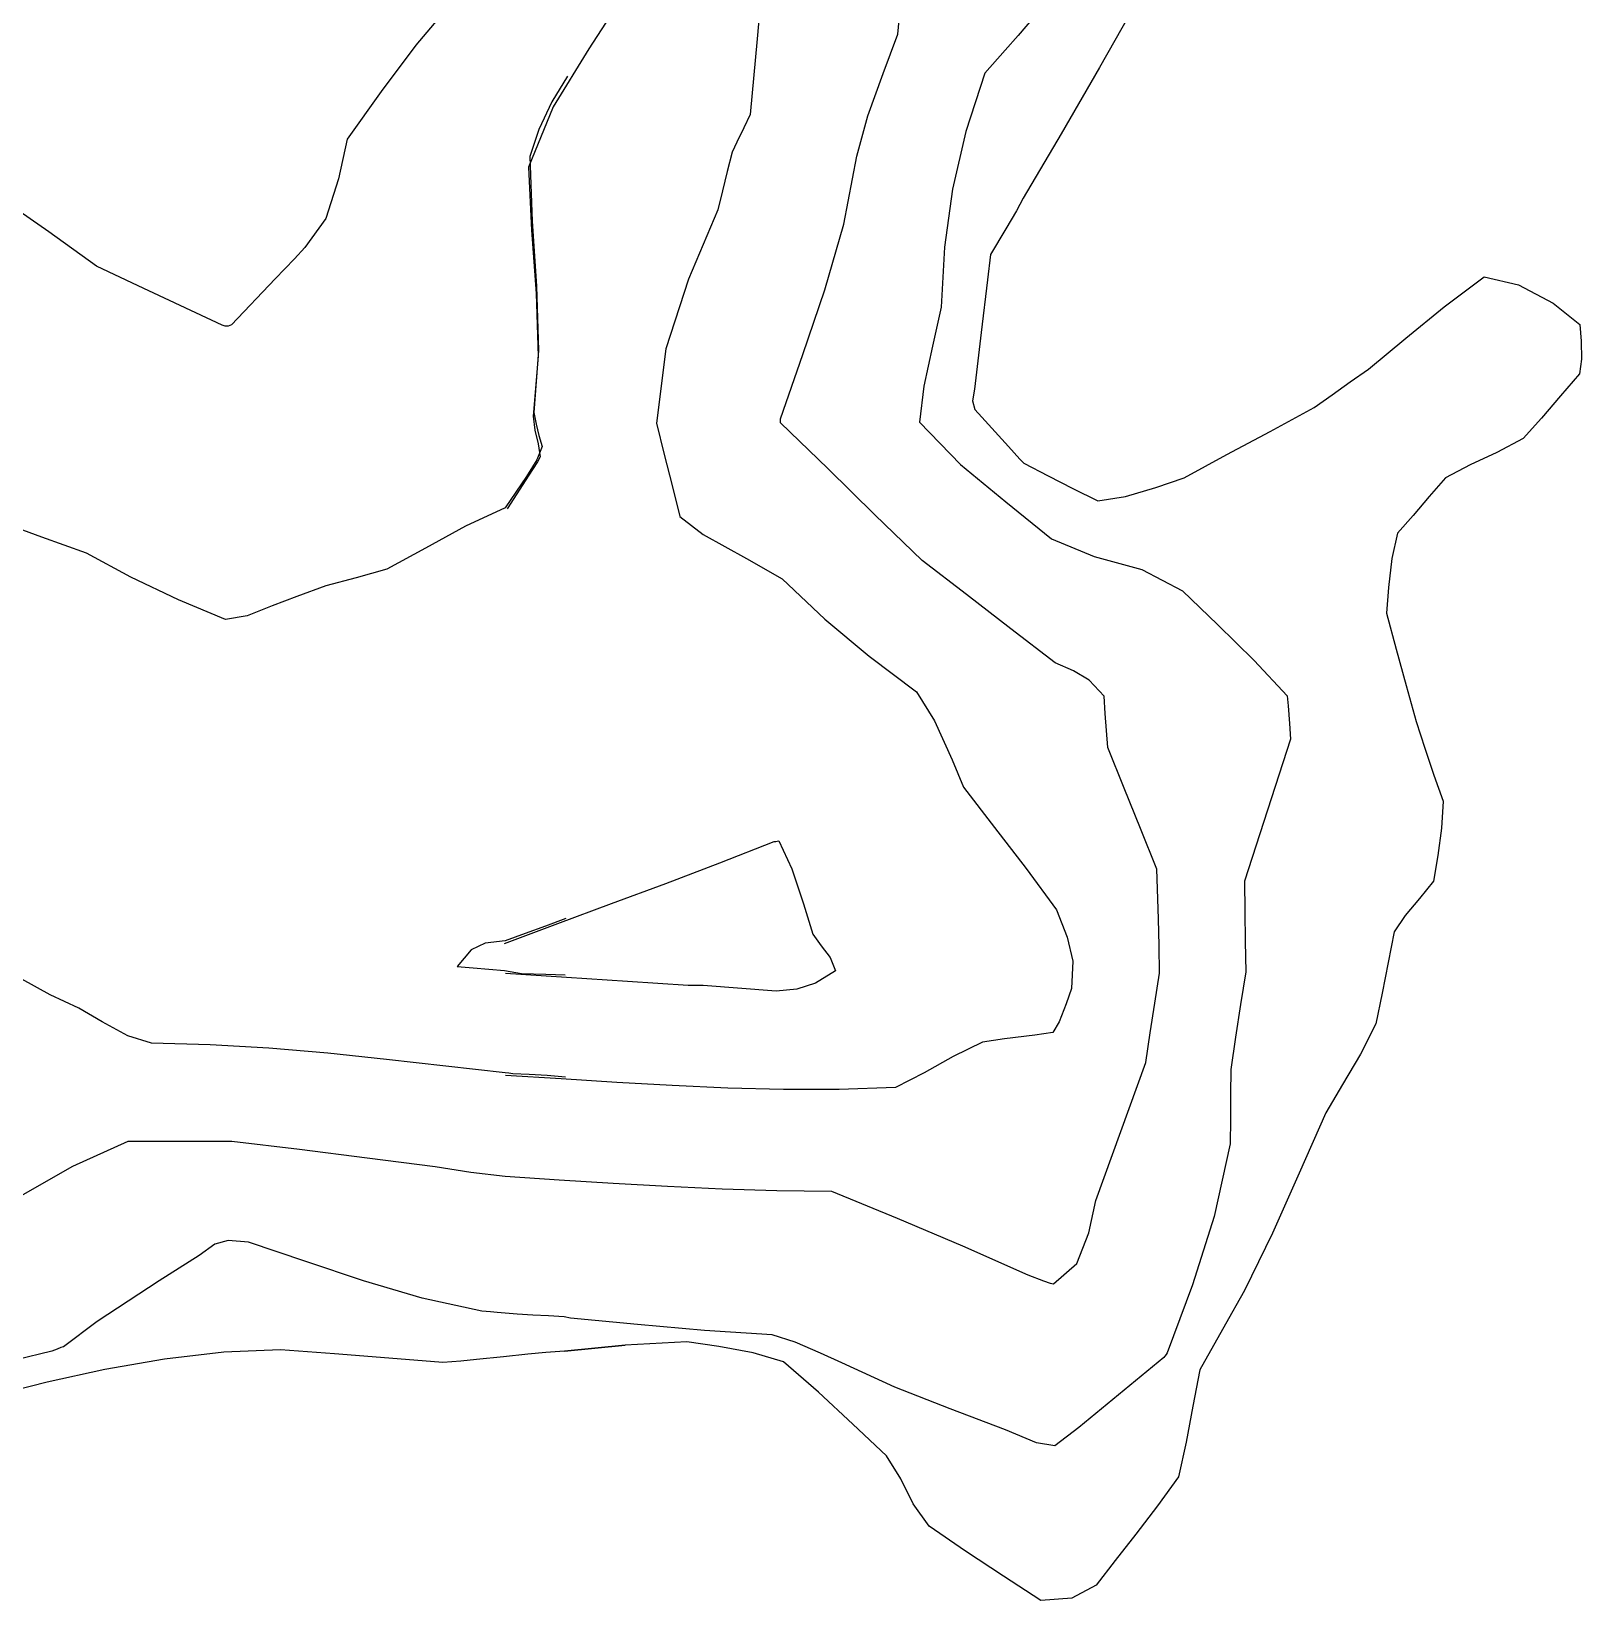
# Model space of a CAD drawing. Header units: millimetres. Extents: x 21147 to 21795, y 3328 to 3821.
# Drawn here: x 21334.8 to 21405.7, y 3328.1 to 3399.9 of the extents above; entities that cross this region are included whole.
import ezdxf

# ---------------------------------------------------------------- set-up
doc = ezdxf.new("R2010")
doc.units = ezdxf.units.MM
doc.header["$MEASUREMENT"] = 0
doc.layers.add('CURVAS', color=43, linetype='Continuous')

msp = doc.modelspace()

# ---------------------------------------------------------------- linework, layer by layer
at = {"layer": 'CURVAS', "linetype": 'Continuous'}
for p, q in [((21368.34, 3403.041), (21368.02, 3399.581)), ((21362.01, 3401.729), (21360.324, 3399.128)), ((21354.17, 3401.39), (21352.413, 3399.296)), ((21374.462, 3399.79), (21374.579, 3401.072)), ((21385.419, 3401.304), (21383.683, 3398.272)), ((21380.664, 3400.552), (21379.967, 3399.733)), ((21368.02, 3399.581), (21367.701, 3396.125)), ((21373.797, 3397.993), (21374.462, 3399.79)), ((21379.967, 3399.733), (21379.375, 3399.063)), ((21352.413, 3399.296), (21350.819, 3397.175)), ((21360.324, 3399.128), (21358.691, 3396.466)), ((21379.375, 3399.063), (21378.446, 3398.006)), ((21373.093, 3396.064), (21373.797, 3397.993)), ((21378.446, 3398.006), (21377.568, 3395.339)), ((21383.683, 3398.272), (21381.938, 3395.242)), ((21359.353, 3397.879), (21358.634, 3396.706)), ((21350.819, 3397.175), (21349.269, 3394.992)), ((21358.634, 3396.706), (21358.036, 3395.439)), ((21358.691, 3396.466), (21357.564, 3393.704)), ((21367.701, 3396.125), (21367.416, 3395.515)), ((21372.581, 3394.215), (21373.093, 3396.064)), ((21358.036, 3395.439), (21357.622, 3394.194)), ((21367.416, 3395.515), (21367.089, 3394.848)), ((21377.568, 3395.339), (21376.965, 3392.708)), ((21381.938, 3395.242), (21380.201, 3392.286)), ((21349.269, 3394.992), (21348.865, 3393.176)), ((21366.881, 3394.399), (21366.66, 3393.514)), ((21367.089, 3394.848), (21366.881, 3394.399)), ((21357.564, 3393.704), (21357.704, 3390.827)), ((21357.622, 3394.194), (21357.732, 3391.241)), ((21371.984, 3391.107), (21372.581, 3394.215)), ((21348.865, 3393.176), (21348.3, 3391.355)), ((21366.66, 3393.514), (21366.44, 3392.634)), ((21335.625, 3390.759), (21333.407, 3392.288)), ((21366.44, 3392.634), (21366.225, 3391.756)), ((21376.965, 3392.708), (21376.601, 3390.052)), ((21380.201, 3392.286), (21379.884, 3391.719)), ((21366.225, 3391.756), (21364.883, 3388.578)), ((21379.884, 3391.719), (21379.396, 3390.889)), ((21337.796, 3389.187), (21335.625, 3390.759)), ((21348.3, 3391.355), (21347.325, 3390.033)), ((21357.704, 3390.827), (21357.92, 3387.925)), ((21357.732, 3391.241), (21357.931, 3388.26)), ((21371.119, 3388.093), (21371.984, 3391.107)), ((21379.396, 3390.889), (21378.706, 3389.711)), ((21347.325, 3390.033), (21346.855, 3389.522)), ((21376.601, 3390.052), (21376.44, 3387.309)), ((21346.855, 3389.522), (21345.979, 3388.602)), ((21378.706, 3389.711), (21378.561, 3388.548)), ((21339.712, 3388.282), (21337.796, 3389.187)), ((21345.979, 3388.602), (21343.98, 3386.503)), ((21364.883, 3388.578), (21363.845, 3385.391)), ((21399.452, 3387.324), (21401.285, 3388.689)), ((21401.285, 3388.689), (21402.852, 3388.33)), ((21341.63, 3387.378), (21339.712, 3388.282)), ((21357.92, 3387.925), (21358.01, 3385.065)), ((21357.931, 3388.26), (21358.024, 3385.32)), ((21370.114, 3385.133), (21371.119, 3388.093)), ((21378.561, 3388.548), (21378.282, 3386.151)), ((21402.852, 3388.33), (21404.439, 3387.488)), ((21343.552, 3386.474), (21341.63, 3387.378)), ((21376.44, 3387.309), (21376.052, 3385.524)), ((21397.705, 3385.884), (21399.452, 3387.324)), ((21404.439, 3387.488), (21405.664, 3386.518)), ((21343.689, 3386.436), (21343.552, 3386.474)), ((21343.817, 3386.431), (21343.689, 3386.436)), ((21343.98, 3386.503), (21343.817, 3386.431)), ((21405.664, 3386.518), (21405.722, 3385.749)), ((21378.282, 3386.151), (21377.963, 3383.548)), ((21396, 3384.474), (21397.705, 3385.884)), ((21405.722, 3385.749), (21405.745, 3384.928)), ((21358.01, 3385.065), (21357.776, 3382.313)), ((21358.024, 3385.32), (21357.816, 3382.487)), ((21363.845, 3385.391), (21363.428, 3381.995)), ((21369.1, 3382.188), (21370.114, 3385.133)), ((21376.052, 3385.524), (21375.644, 3383.693)), ((21395.164, 3383.886), (21396, 3384.474)), ((21405.745, 3384.928), (21405.655, 3384.261)), ((21375.644, 3383.693), (21375.456, 3382.043)), ((21377.963, 3383.548), (21377.873, 3383.014)), ((21394.332, 3383.3), (21395.164, 3383.886)), ((21405.655, 3384.261), (21404.787, 3383.24)), ((21377.873, 3383.014), (21377.98, 3382.619)), ((21393.502, 3382.718), (21394.332, 3383.3)), ((21404.787, 3383.24), (21403.911, 3382.228)), ((21357.776, 3382.313), (21357.859, 3381.67)), ((21357.816, 3382.487), (21357.91, 3381.943)), ((21369.09, 3382.072), (21369.093, 3382.13)), ((21369.093, 3382.13), (21369.1, 3382.188)), ((21377.98, 3382.619), (21378.301, 3382.265)), ((21378.301, 3382.265), (21379.521, 3380.925)), ((21391.498, 3381.619), (21393.502, 3382.718)), ((21403.911, 3382.228), (21403.07, 3381.291)), ((21357.859, 3381.67), (21358.012, 3381.056)), ((21357.91, 3381.943), (21358.04, 3381.436)), ((21358.04, 3381.436), (21358.186, 3380.931)), ((21363.428, 3381.995), (21363.778, 3380.568)), ((21369.09, 3382.014), (21369.09, 3382.072)), ((21371.253, 3379.923), (21369.09, 3382.014)), ((21375.456, 3382.043), (21377.323, 3380.109)), ((21389.512, 3380.557), (21391.498, 3381.619)), ((21358.186, 3380.931), (21357.939, 3380.32)), ((21358.012, 3381.056), (21358.094, 3380.452)), ((21379.521, 3380.925), (21380.042, 3380.345)), ((21403.07, 3381.291), (21401.871, 3380.658)), ((21357.939, 3380.32), (21357.473, 3379.562)), ((21357.974, 3380.229), (21357.584, 3379.614)), ((21358.094, 3380.452), (21357.974, 3380.229)), ((21363.778, 3380.568), (21364.133, 3379.143)), ((21377.323, 3380.109), (21379.407, 3378.396)), ((21380.042, 3380.345), (21380.22, 3380.162)), ((21380.22, 3380.162), (21381.339, 3379.58)), ((21387.56, 3379.497), (21389.512, 3380.557)), ((21400.652, 3380.084), (21399.511, 3379.497)), ((21401.871, 3380.658), (21400.652, 3380.084)), ((21357.473, 3379.562), (21356.504, 3378.121)), ((21357.584, 3379.614), (21356.59, 3378.079)), ((21373.409, 3377.801), (21371.253, 3379.923)), ((21381.339, 3379.58), (21382.472, 3379.008)), ((21386.261, 3379.057), (21387.56, 3379.497)), ((21399.511, 3379.497), (21398.767, 3378.644)), ((21364.133, 3379.143), (21364.489, 3377.722)), ((21382.472, 3379.008), (21383.616, 3378.445)), ((21383.616, 3378.445), (21384.876, 3378.634)), ((21384.876, 3378.634), (21386.261, 3379.057)), ((21398.767, 3378.644), (21398.033, 3377.764)), ((21356.504, 3378.121), (21354.678, 3377.28)), ((21375.571, 3375.716), (21373.409, 3377.801)), ((21379.407, 3378.396), (21381.494, 3376.7)), ((21335.297, 3376.782), (21333.245, 3377.529)), ((21354.678, 3377.28), (21352.855, 3376.269)), ((21364.489, 3377.722), (21365.554, 3376.905)), ((21398.033, 3377.764), (21397.321, 3376.97)), ((21337.348, 3376.041), (21335.297, 3376.782)), ((21365.554, 3376.905), (21367.543, 3375.803)), ((21381.494, 3376.7), (21383.443, 3375.898)), ((21397.321, 3376.97), (21397.058, 3375.805)), ((21339.364, 3374.948), (21337.348, 3376.041)), ((21352.855, 3376.269), (21351.088, 3375.311)), ((21367.543, 3375.803), (21369.167, 3374.877)), ((21377.597, 3374.153), (21375.571, 3375.716)), ((21383.443, 3375.898), (21385.62, 3375.299)), ((21397.058, 3375.805), (21396.903, 3374.482)), ((21341.553, 3373.909), (21339.364, 3374.948)), ((21351.088, 3375.311), (21349.688, 3374.917)), ((21385.62, 3375.299), (21387.493, 3374.317)), ((21348.293, 3374.545), (21346.965, 3374.067)), ((21349.688, 3374.917), (21348.293, 3374.545)), ((21369.167, 3374.877), (21371.116, 3373.026)), ((21387.493, 3374.317), (21389.084, 3372.776)), ((21396.903, 3374.482), (21396.82, 3373.305)), ((21343.698, 3373.017), (21341.553, 3373.909)), ((21345.835, 3373.635), (21344.698, 3373.176)), ((21346.965, 3374.067), (21345.835, 3373.635)), ((21379.625, 3372.591), (21377.597, 3374.153)), ((21344.698, 3373.176), (21343.698, 3373.017)), ((21371.116, 3373.026), (21373.157, 3371.336)), ((21389.084, 3372.776), (21390.766, 3371.139)), ((21396.82, 3373.305), (21397.266, 3371.648)), ((21381.658, 3371.028), (21379.625, 3372.591)), ((21397.266, 3371.648), (21397.717, 3369.997)), ((21373.157, 3371.336), (21375.311, 3369.697)), ((21382.501, 3370.657), (21381.658, 3371.028)), ((21383.219, 3370.229), (21382.501, 3370.657)), ((21390.766, 3371.139), (21392.267, 3369.514)), ((21383.895, 3369.504), (21383.219, 3370.229)), ((21397.717, 3369.997), (21398.17, 3368.347)), ((21375.311, 3369.697), (21376.141, 3368.374)), ((21383.953, 3368.716), (21383.895, 3369.504)), ((21392.267, 3369.514), (21392.32, 3369.055)), ((21384.011, 3367.933), (21383.953, 3368.716)), ((21392.32, 3369.055), (21392.382, 3368.253)), ((21376.141, 3368.374), (21376.941, 3366.593)), ((21384.069, 3367.151), (21384.011, 3367.933)), ((21392.382, 3368.253), (21392.422, 3367.537)), ((21398.17, 3368.347), (21398.572, 3367.123)), ((21384.814, 3365.299), (21384.069, 3367.151)), ((21392.422, 3367.537), (21391.72, 3365.369)), ((21398.572, 3367.123), (21398.984, 3365.893)), ((21376.941, 3366.593), (21377.462, 3365.347)), ((21398.984, 3365.893), (21399.405, 3364.701)), ((21377.462, 3365.347), (21378.886, 3363.499)), ((21385.564, 3363.447), (21384.814, 3365.299)), ((21391.72, 3365.369), (21391.023, 3363.206)), ((21399.405, 3364.701), (21399.331, 3363.457)), ((21378.886, 3363.499), (21380.33, 3361.611)), ((21386.316, 3361.595), (21385.564, 3363.447)), ((21399.331, 3363.457), (21399.16, 3362.215)), ((21366.325, 3361.878), (21368.81, 3362.849)), ((21368.81, 3362.849), (21368.878, 3362.859)), ((21368.878, 3362.859), (21368.948, 3362.871)), ((21368.948, 3362.871), (21369.022, 3362.888)), ((21369.022, 3362.888), (21369.618, 3361.606)), ((21391.023, 3363.206), (21390.329, 3361.045)), ((21399.16, 3362.215), (21398.971, 3361.036)), ((21363.841, 3360.938), (21366.325, 3361.878)), ((21369.618, 3361.606), (21370.14, 3360.006)), ((21380.33, 3361.611), (21381.715, 3359.724)), ((21386.385, 3359.309), (21386.316, 3361.595)), ((21361.364, 3360.016), (21363.841, 3360.938)), ((21390.329, 3361.045), (21390.341, 3359.657)), ((21398.971, 3361.036), (21398.321, 3360.247)), ((21358.903, 3359.101), (21361.364, 3360.016)), ((21370.14, 3360.006), (21370.575, 3358.615)), ((21398.321, 3360.247), (21397.672, 3359.471)), ((21359.275, 3359.326), (21358.344, 3358.986)), ((21381.715, 3359.724), (21382.214, 3358.472)), ((21386.415, 3358.072), (21386.385, 3359.309)), ((21390.341, 3359.657), (21390.358, 3358.271)), ((21397.672, 3359.471), (21397.177, 3358.721)), ((21356.464, 3358.181), (21358.903, 3359.101)), ((21357.418, 3358.645), (21356.494, 3358.305)), ((21358.344, 3358.986), (21357.418, 3358.645)), ((21370.575, 3358.615), (21370.953, 3358.083)), ((21382.214, 3358.472), (21382.467, 3357.385)), ((21397.177, 3358.721), (21396.897, 3357.316)), ((21354.949, 3357.894), (21354.306, 3357.138)), ((21355.576, 3358.194), (21354.949, 3357.894)), ((21356.494, 3358.305), (21355.576, 3358.194)), ((21370.953, 3358.083), (21371.371, 3357.539)), ((21386.432, 3356.821), (21386.415, 3358.072)), ((21390.358, 3358.271), (21390.377, 3356.888)), ((21354.306, 3357.138), (21355.026, 3357.071)), ((21355.026, 3357.071), (21355.745, 3357.005)), ((21355.745, 3357.005), (21356.465, 3356.944)), ((21371.371, 3357.539), (21371.617, 3356.937)), ((21382.467, 3357.385), (21382.4, 3356.126)), ((21396.897, 3357.316), (21396.617, 3355.915)), ((21335.685, 3355.84), (21334.383, 3356.557)), ((21356.465, 3356.944), (21357.241, 3356.818)), ((21359.3, 3356.628), (21356.513, 3356.811)), ((21357.241, 3356.818), (21358.362, 3356.777)), ((21358.362, 3356.777), (21359.246, 3356.749)), ((21362.087, 3356.445), (21359.3, 3356.628)), ((21364.875, 3356.261), (21362.087, 3356.445)), ((21365.215, 3356.262), (21364.875, 3356.261)), ((21365.56, 3356.264), (21365.215, 3356.262)), ((21368.897, 3356.011), (21365.56, 3356.264)), ((21370.695, 3356.373), (21369.844, 3356.099)), ((21371.617, 3356.937), (21370.695, 3356.373)), ((21386.22, 3355.461), (21386.432, 3356.821)), ((21390.377, 3356.888), (21390.146, 3355.394)), ((21336.998, 3355.223), (21335.685, 3355.84)), ((21369.844, 3356.099), (21368.897, 3356.011)), ((21382.4, 3356.126), (21382.161, 3355.432)), ((21396.617, 3355.915), (21396.338, 3354.516)), ((21338.055, 3354.599), (21336.998, 3355.223)), ((21382.161, 3355.432), (21381.849, 3354.599)), ((21386.01, 3354.101), (21386.22, 3355.461)), ((21390.146, 3355.394), (21389.917, 3353.901)), ((21339.238, 3353.963), (21338.055, 3354.599)), ((21381.551, 3354.111), (21380.734, 3353.998)), ((21381.849, 3354.599), (21381.551, 3354.111)), ((21396.338, 3354.516), (21395.622, 3353.128)), ((21340.314, 3353.618), (21339.238, 3353.963)), ((21342.999, 3353.548), (21340.314, 3353.618)), ((21345.687, 3353.389), (21342.999, 3353.548)), ((21348.378, 3353.161), (21345.687, 3353.389)), ((21378.34, 3353.677), (21376.988, 3353.019)), ((21379.344, 3353.821), (21378.34, 3353.677)), ((21380.734, 3353.998), (21379.344, 3353.821)), ((21385.805, 3352.741), (21386.01, 3354.101)), ((21389.917, 3353.901), (21389.692, 3352.413)), ((21351.076, 3352.885), (21348.378, 3353.161)), ((21353.781, 3352.58), (21351.076, 3352.885)), ((21376.988, 3353.019), (21375.663, 3352.273)), ((21385.043, 3350.638), (21385.805, 3352.741)), ((21395.622, 3353.128), (21394.802, 3351.734)), ((21356.494, 3352.267), (21353.781, 3352.58)), ((21356.667, 3352.257), (21356.494, 3352.267)), ((21359.059, 3351.989), (21356.513, 3352.143)), ((21356.854, 3352.218), (21356.667, 3352.257)), ((21357.6, 3352.196), (21356.854, 3352.218)), ((21356.854, 3352.218), (21356.854, 3352.218)), ((21358.422, 3352.14), (21357.6, 3352.196)), ((21359.265, 3352.072), (21358.422, 3352.14)), ((21361.6, 3351.829), (21359.059, 3351.989)), ((21375.663, 3352.273), (21374.356, 3351.603)), ((21389.692, 3352.413), (21389.683, 3351.278)), ((21364.139, 3351.682), (21361.6, 3351.829)), ((21366.68, 3351.567), (21364.139, 3351.682)), ((21369.228, 3351.503), (21366.68, 3351.567)), ((21371.785, 3351.509), (21369.228, 3351.503)), ((21374.356, 3351.603), (21371.785, 3351.509)), ((21389.683, 3351.278), (21389.676, 3350.147)), ((21394.802, 3351.734), (21394.042, 3350.436)), ((21384.281, 3348.536), (21385.043, 3350.638)), ((21389.676, 3350.147), (21389.673, 3349.018)), ((21394.042, 3350.436), (21392.826, 3347.67)), ((21336.719, 3347.999), (21339.245, 3349.146)), ((21339.245, 3349.146), (21340.823, 3349.146)), ((21340.823, 3349.146), (21342.405, 3349.146)), ((21342.405, 3349.146), (21343.99, 3349.146)), ((21343.99, 3349.146), (21347.083, 3348.782)), ((21347.083, 3348.782), (21350.182, 3348.384)), ((21350.182, 3348.384), (21353.294, 3347.979)), ((21383.519, 3346.433), (21384.281, 3348.536)), ((21389.673, 3349.018), (21388.931, 3345.689)), ((21334.127, 3346.513), (21336.719, 3347.999)), ((21353.294, 3347.979), (21354.925, 3347.729)), ((21354.925, 3347.729), (21356.493, 3347.533)), ((21392.826, 3347.67), (21391.609, 3344.936)), ((21356.493, 3347.533), (21358.962, 3347.378)), ((21358.962, 3347.378), (21361.44, 3347.222)), ((21361.44, 3347.222), (21363.926, 3347.078)), ((21363.926, 3347.078), (21366.419, 3346.959)), ((21366.419, 3346.959), (21368.919, 3346.878)), ((21368.919, 3346.878), (21371.424, 3346.848)), ((21371.424, 3346.848), (21374.43, 3345.62)), ((21383.201, 3344.95), (21383.519, 3346.433)), ((21374.43, 3345.62), (21377.42, 3344.359)), ((21388.931, 3345.689), (21387.939, 3342.561)), ((21382.657, 3343.55), (21383.201, 3344.95)), ((21391.609, 3344.936), (21390.329, 3342.305)), ((21343.214, 3344.435), (21342.502, 3343.905)), ((21343.822, 3344.603), (21343.214, 3344.435)), ((21344.748, 3344.517), (21343.822, 3344.603)), ((21347.373, 3343.641), (21344.748, 3344.517)), ((21377.42, 3344.359), (21380.413, 3343.028)), ((21342.502, 3343.905), (21340.673, 3342.745)), ((21350.021, 3342.749), (21347.373, 3343.641)), ((21381.58, 3342.614), (21382.657, 3343.55)), ((21340.673, 3342.745), (21337.826, 3340.886)), ((21352.701, 3341.953), (21350.021, 3342.749)), ((21380.413, 3343.028), (21381.125, 3342.756)), ((21381.125, 3342.756), (21381.428, 3342.648)), ((21381.428, 3342.648), (21381.58, 3342.614)), ((21355.424, 3341.367), (21352.701, 3341.953)), ((21387.939, 3342.561), (21386.779, 3339.45)), ((21390.117, 3341.958), (21389.585, 3341.018)), ((21390.329, 3342.305), (21390.117, 3341.958)), ((21355.833, 3341.331), (21355.424, 3341.367)), ((21356.124, 3341.299), (21355.833, 3341.331)), ((21357.048, 3341.221), (21356.124, 3341.299)), ((21357.761, 3341.182), (21357.048, 3341.221)), ((21358.478, 3341.143), (21357.761, 3341.182)), ((21337.826, 3340.886), (21336.289, 3339.733)), ((21359.197, 3341.104), (21358.478, 3341.143)), ((21359.488, 3341.034), (21359.197, 3341.104)), ((21362.55, 3340.75), (21359.488, 3341.034)), ((21365.62, 3340.477), (21362.55, 3340.75)), ((21368.714, 3340.279), (21365.62, 3340.477)), ((21389.585, 3341.018), (21388.274, 3338.678)), ((21361.98, 3339.801), (21359.216, 3339.539)), ((21359.216, 3339.539), (21361.98, 3339.801)), ((21364.807, 3339.961), (21361.98, 3339.801)), ((21366.27, 3339.741), (21364.807, 3339.961)), ((21369.77, 3339.947), (21368.714, 3340.279)), ((21370.924, 3339.438), (21369.77, 3339.947)), ((21335.764, 3339.529), (21334.129, 3339.135)), ((21336.006, 3339.623), (21335.764, 3339.529)), ((21336.176, 3339.698), (21336.006, 3339.623)), ((21336.289, 3339.733), (21336.176, 3339.698)), ((21340.906, 3339.163), (21338.178, 3338.692)), ((21343.622, 3339.48), (21340.906, 3339.163)), ((21346.226, 3339.597), (21343.622, 3339.48)), ((21348.696, 3339.403), (21346.226, 3339.597)), ((21351.168, 3339.208), (21348.696, 3339.403)), ((21353.645, 3339.014), (21351.168, 3339.208)), ((21354.467, 3339.075), (21353.645, 3339.014)), ((21355.186, 3339.143), (21354.467, 3339.075)), ((21356.416, 3339.276), (21355.186, 3339.143)), ((21357.527, 3339.393), (21356.416, 3339.276)), ((21358.355, 3339.474), (21357.527, 3339.393)), ((21359.216, 3339.539), (21358.355, 3339.474)), ((21367.842, 3339.452), (21366.27, 3339.741)), ((21369.235, 3339.045), (21367.842, 3339.452)), ((21370.826, 3337.653), (21369.235, 3339.045)), ((21371.897, 3338.997), (21370.924, 3339.438)), ((21386.634, 3339.238), (21385.335, 3338.17)), ((21386.683, 3339.306), (21386.634, 3339.238)), ((21386.731, 3339.376), (21386.683, 3339.306)), ((21386.779, 3339.45), (21386.731, 3339.376)), ((21338.178, 3338.692), (21335.54, 3338.117)), ((21374.322, 3337.88), (21371.897, 3338.997)), ((21388.274, 3338.678), (21387.962, 3337.018)), ((21335.54, 3338.117), (21333.09, 3337.487)), ((21372.405, 3336.186), (21370.826, 3337.653)), ((21376.863, 3336.892), (21374.322, 3337.88)), ((21385.335, 3338.17), (21384.04, 3337.107)), ((21379.391, 3335.929), (21376.863, 3336.892)), ((21384.04, 3337.107), (21382.747, 3336.045)), ((21387.962, 3337.018), (21387.648, 3335.362)), ((21373.951, 3334.743), (21372.405, 3336.186)), ((21380.803, 3335.331), (21379.391, 3335.929)), ((21382.747, 3336.045), (21381.65, 3335.203)), ((21374.602, 3333.685), (21373.951, 3334.743)), ((21381.65, 3335.203), (21380.803, 3335.331)), ((21387.648, 3335.362), (21387.31, 3333.779)), ((21375.162, 3332.55), (21374.602, 3333.685)), ((21387.31, 3333.779), (21386.338, 3332.454)), ((21375.89, 3331.531), (21375.162, 3332.55)), ((21386.338, 3332.454), (21385.358, 3331.165)), ((21377.565, 3330.378), (21375.89, 3331.531)), ((21385.358, 3331.165), (21384.406, 3329.949)), ((21379.304, 3329.238), (21377.565, 3330.378)), ((21384.406, 3329.949), (21383.539, 3328.818)), ((21381.011, 3328.117), (21379.304, 3329.238)), ((21383.539, 3328.818), (21382.425, 3328.225)), ((21382.425, 3328.225), (21381.011, 3328.117))]:
    msp.add_line(p, q, dxfattribs=at)

doc.saveas('drawing.dxf')
